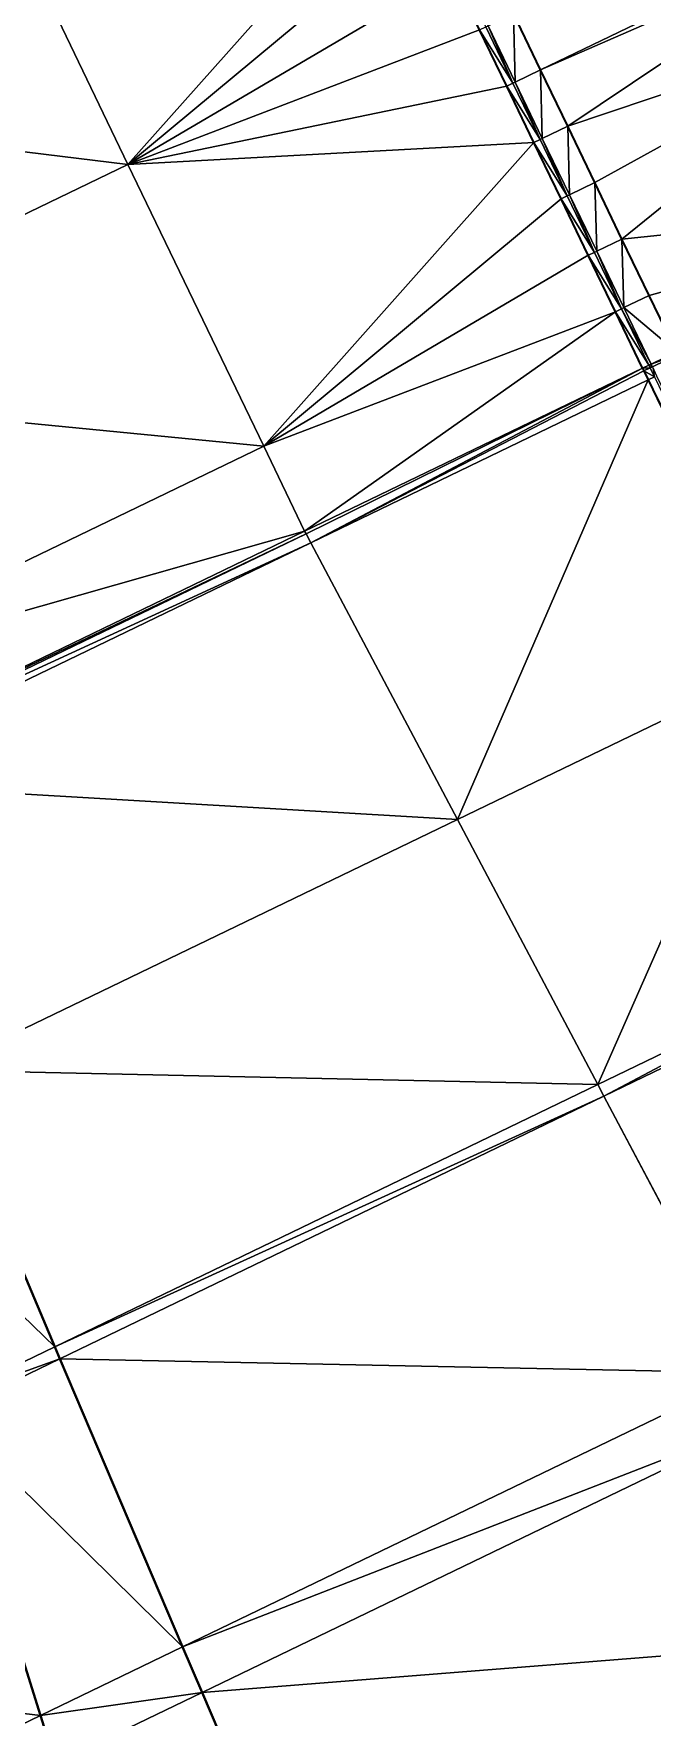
# Model space of a CAD drawing. Header units: metres. Extents: x 246428 to 246884, y 7418966 to 7419490.
# Drawn here: x 246526.7 to 246536.59, y 7419328.41 to 7419355.31 of the extents above; entities that cross this region are included whole.
import ezdxf

# ---------------------------------------------------------------- set-up
doc = ezdxf.new("R2010")
doc.units = ezdxf.units.M
doc.linetypes.add('blank name', pattern=[0])
doc.linetypes.add('HIDDEN', pattern=[9.525, 6.35, -3.175])
doc.layers.add('_12D_UNMAPPED', color=7, linetype='Continuous')
doc.layers.add('BATTER', color=250, linetype='HIDDEN', lineweight=25)
doc.layers.add('DRAINAGE_SWALE', color=7, linetype='CHANNEL_DASHDOT_X4', lineweight=40)
for name, color, linetype, lineweight, true_color in [('KERB_BACK', 7, 'Continuous', 35, 0x5fd2ff), ('KERB_LINE', 7, 'Continuous', 18, 0xb9b9b9), ('KERB_LIP', 7, 'Continuous', 35, 0x5fd2ff), ('KERB_TOP', 7, 'Continuous', 18, 0xb9b9b9)]:
    doc.layers.add(name, color=color, linetype=linetype, lineweight=lineweight, true_color=true_color)
doc.styles.get("Standard").update_dxf_attribs({"font": 'romans.shx', "width": 0.65})
doc.linetypes.add('CHANNEL_DASHDOT_X4', pattern='A,6,-1,1,-1,0.004,[">",Standard,S=4,R=0,X=0,Y=-1.7144],0.004,1,-1,6,-1,1,-1', length=20.008)

msp = doc.modelspace()

# ---------------------------------------------------------------- linework, layer by layer
at = {"layer": '_12D_UNMAPPED', "color": 3, "linetype": 'blank name', "lineweight": 0}
for points in [[(246526.034, 7419357.729, 31.613), (246532.527, 7419358.078, 31.689), (246528.206, 7419353.226, 31.659)], [(246532.527, 7419358.078, 31.689), (246532.962, 7419357.177, 31.699), (246528.206, 7419353.226, 31.659)], [(246519.023, 7419354.349, 30.315), (246526.034, 7419357.729, 31.613), (246528.206, 7419353.226, 31.659)], [(246532.962, 7419357.177, 31.699), (246533.396, 7419356.276, 31.709), (246528.206, 7419353.226, 31.659)], [(246539.804, 7419357.146, 31.77), (246534.805, 7419354.735, 31.604), (246534.371, 7419355.636, 31.594)], [(246534.805, 7419354.735, 31.604), (246539.804, 7419357.146, 31.77), (246539.895, 7419356.958, 31.772)], [(246535.24, 7419353.835, 31.614), (246534.805, 7419354.735, 31.604), (246539.895, 7419356.958, 31.772)], [(246535.24, 7419353.835, 31.614), (246539.895, 7419356.958, 31.772), (246540.542, 7419355.617, 31.787)], [(246533.396, 7419356.276, 31.709), (246533.831, 7419355.375, 31.719), (246528.206, 7419353.226, 31.659)], [(246534.371, 7419355.636, 31.594), (246534.4, 7419354.54, 31.579), (246533.966, 7419355.441, 31.569)], [(246534.371, 7419355.636, 31.594), (246534.805, 7419354.735, 31.604), (246534.4, 7419354.54, 31.579)], [(246535.674, 7419352.934, 31.624), (246535.24, 7419353.835, 31.614), (246540.542, 7419355.617, 31.787)], [(246536.108, 7419352.033, 31.634), (246535.674, 7419352.934, 31.624), (246540.542, 7419355.617, 31.787)], [(246535.674, 7419352.934, 31.624), (246540.542, 7419355.617, 31.787), (246540.542, 7419355.617, 31.787)], [(246536.108, 7419352.033, 31.634), (246540.542, 7419355.617, 31.787), (246541.976, 7419352.643, 31.82)], [(246533.831, 7419355.375, 31.719), (246534.265, 7419354.475, 31.729), (246528.206, 7419353.226, 31.659)], [(246533.93, 7419355.423, 31.719), (246534.364, 7419354.522, 31.729), (246533.831, 7419355.375, 31.719)], [(246534.364, 7419354.522, 31.729), (246534.265, 7419354.475, 31.729), (246533.831, 7419355.375, 31.719)], [(246533.966, 7419355.441, 31.569), (246534.364, 7419354.522, 31.729), (246533.93, 7419355.423, 31.719)], [(246533.966, 7419355.441, 31.569), (246534.4, 7419354.54, 31.579), (246534.364, 7419354.522, 31.729)], [(246534.364, 7419354.522, 31.729), (246534.798, 7419353.622, 31.739), (246534.265, 7419354.475, 31.729)], [(246534.4, 7419354.54, 31.579), (246534.798, 7419353.622, 31.739), (246534.364, 7419354.522, 31.729)], [(246534.805, 7419354.735, 31.604), (246534.834, 7419353.639, 31.589), (246534.4, 7419354.54, 31.579)], [(246534.4, 7419354.54, 31.579), (246534.834, 7419353.639, 31.589), (246534.798, 7419353.622, 31.739)], [(246534.805, 7419354.735, 31.604), (246535.24, 7419353.835, 31.614), (246534.834, 7419353.639, 31.589)], [(246520.808, 7419349.658, 30.29), (246519.023, 7419354.349, 30.315), (246528.206, 7419353.226, 31.659)], [(246534.265, 7419354.475, 31.729), (246534.699, 7419353.574, 31.739), (246528.206, 7419353.226, 31.659)], [(246534.798, 7419353.622, 31.739), (246534.699, 7419353.574, 31.739), (246534.265, 7419354.475, 31.729)], [(246535.24, 7419353.835, 31.614), (246535.269, 7419352.738, 31.599), (246534.834, 7419353.639, 31.589)], [(246535.24, 7419353.835, 31.614), (246535.674, 7419352.934, 31.624), (246535.269, 7419352.738, 31.599)], [(246528.206, 7419353.226, 31.659), (246534.699, 7419353.574, 31.739), (246530.378, 7419348.722, 31.706)], [(246534.699, 7419353.574, 31.739), (246535.134, 7419352.673, 31.749), (246530.378, 7419348.722, 31.706)], [(246534.798, 7419353.622, 31.739), (246535.233, 7419352.721, 31.749), (246534.699, 7419353.574, 31.739)], [(246535.233, 7419352.721, 31.749), (246535.134, 7419352.673, 31.749), (246534.699, 7419353.574, 31.739)], [(246534.834, 7419353.639, 31.589), (246535.233, 7419352.721, 31.749), (246534.798, 7419353.622, 31.739)], [(246534.834, 7419353.639, 31.589), (246535.269, 7419352.738, 31.599), (246535.233, 7419352.721, 31.749)], [(246520.808, 7419349.658, 30.29), (246528.206, 7419353.226, 31.659), (246530.378, 7419348.722, 31.706)], [(246535.674, 7419352.934, 31.624), (246535.703, 7419351.838, 31.609), (246535.269, 7419352.738, 31.599)], [(246535.674, 7419352.934, 31.624), (246536.108, 7419352.033, 31.634), (246535.703, 7419351.838, 31.609)], [(246535.134, 7419352.673, 31.749), (246535.568, 7419351.773, 31.759), (246530.378, 7419348.722, 31.706)], [(246535.233, 7419352.721, 31.749), (246535.667, 7419351.82, 31.759), (246535.134, 7419352.673, 31.749)], [(246535.667, 7419351.82, 31.759), (246535.568, 7419351.773, 31.759), (246535.134, 7419352.673, 31.749)], [(246535.269, 7419352.738, 31.599), (246535.667, 7419351.82, 31.759), (246535.233, 7419352.721, 31.749)], [(246535.269, 7419352.738, 31.599), (246535.703, 7419351.838, 31.609), (246535.667, 7419351.82, 31.759)], [(246536.543, 7419351.132, 31.644), (246536.108, 7419352.033, 31.634), (246541.976, 7419352.643, 31.82)], [(246536.977, 7419350.232, 31.654), (246536.543, 7419351.132, 31.644), (246541.976, 7419352.643, 31.82)], [(246535.667, 7419351.82, 31.759), (246536.102, 7419350.92, 31.769), (246535.568, 7419351.773, 31.759)], [(246535.703, 7419351.838, 31.609), (246536.102, 7419350.92, 31.769), (246535.667, 7419351.82, 31.759)], [(246536.108, 7419352.033, 31.634), (246536.138, 7419350.937, 31.619), (246535.703, 7419351.838, 31.609)], [(246535.703, 7419351.838, 31.609), (246536.138, 7419350.937, 31.619), (246536.102, 7419350.92, 31.769)], [(246536.108, 7419352.033, 31.634), (246536.543, 7419351.132, 31.644), (246536.138, 7419350.937, 31.619)], [(246535.568, 7419351.773, 31.759), (246536.002, 7419350.872, 31.769), (246530.378, 7419348.722, 31.706)], [(246536.102, 7419350.92, 31.769), (246536.002, 7419350.872, 31.769), (246535.568, 7419351.773, 31.759)], [(246536.138, 7419350.937, 31.619), (246536.543, 7419351.132, 31.644), (246536.977, 7419350.232, 31.654)], [(246536.543, 7419351.132, 31.644), (246536.977, 7419350.232, 31.654), (246536.977, 7419350.232, 31.654)], [(246530.378, 7419348.722, 31.706), (246536.002, 7419350.872, 31.769), (246531.032, 7419347.366, 31.72)], [(246531.032, 7419347.366, 31.72), (246536.002, 7419350.872, 31.769), (246536.437, 7419349.971, 31.779)], [(246536.002, 7419350.872, 31.769), (246536.102, 7419350.92, 31.769), (246536.536, 7419350.019, 31.779)], [(246536.002, 7419350.872, 31.769), (246536.536, 7419350.019, 31.779), (246536.437, 7419349.971, 31.779)], [(246536.002, 7419350.872, 31.769), (246536.437, 7419349.971, 31.779), (246536.437, 7419349.971, 31.779)], [(246536.102, 7419350.92, 31.769), (246536.138, 7419350.937, 31.619), (246536.572, 7419350.036, 31.629)], [(246536.102, 7419350.92, 31.769), (246536.572, 7419350.036, 31.629), (246536.536, 7419350.019, 31.779)], [(246536.102, 7419350.92, 31.769), (246536.536, 7419350.019, 31.779), (246536.536, 7419350.019, 31.779)], [(246536.138, 7419350.937, 31.619), (246536.572, 7419350.036, 31.629), (246536.572, 7419350.036, 31.629)], [(246536.572, 7419350.036, 31.629), (246536.138, 7419350.937, 31.619), (246536.977, 7419350.232, 31.654)], [(246536.572, 7419350.036, 31.629), (246536.977, 7419350.232, 31.654), (246536.999, 7419350.187, 31.654)], [(246531.032, 7419347.366, 31.72), (246536.437, 7419349.971, 31.779), (246531.056, 7419347.321, 31.719)], [(246531.056, 7419347.321, 31.719), (246536.437, 7419349.971, 31.779), (246531.13, 7419347.181, 31.721)], [(246531.056, 7419347.321, 31.719), (246536.437, 7419349.971, 31.779), (246531.056, 7419347.321, 31.719)], [(246536.437, 7419349.971, 31.779), (246536.458, 7419349.926, 31.779), (246531.13, 7419347.181, 31.721)], [(246536.459, 7419349.926, 31.779), (246536.527, 7419349.783, 31.781), (246531.13, 7419347.181, 31.721)], [(246536.458, 7419349.926, 31.779), (246536.459, 7419349.926, 31.779), (246531.13, 7419347.181, 31.721)], [(246536.437, 7419349.971, 31.779), (246536.536, 7419350.019, 31.779), (246536.558, 7419349.974, 31.779)], [(246536.437, 7419349.971, 31.779), (246536.558, 7419349.974, 31.779), (246536.458, 7419349.926, 31.779)], [(246536.437, 7419349.971, 31.779), (246536.437, 7419349.971, 31.779), (246536.458, 7419349.926, 31.779)], [(246536.458, 7419349.926, 31.779), (246536.558, 7419349.974, 31.779), (246536.459, 7419349.926, 31.779)], [(246536.558, 7419349.974, 31.779), (246536.558, 7419349.974, 31.779), (246536.459, 7419349.926, 31.779)], [(246536.558, 7419349.974, 31.779), (246536.626, 7419349.831, 31.781), (246536.459, 7419349.926, 31.779)], [(246536.459, 7419349.926, 31.779), (246536.626, 7419349.831, 31.781), (246536.527, 7419349.783, 31.781)], [(246536.536, 7419350.019, 31.779), (246536.572, 7419350.036, 31.629), (246536.594, 7419349.991, 31.629)], [(246536.536, 7419350.019, 31.779), (246536.594, 7419349.991, 31.629), (246536.558, 7419349.974, 31.779)], [(246536.536, 7419350.019, 31.779), (246536.536, 7419350.019, 31.779), (246536.558, 7419349.974, 31.779)], [(246536.558, 7419349.974, 31.779), (246536.594, 7419349.991, 31.629), (246536.558, 7419349.974, 31.779)], [(246536.558, 7419349.974, 31.779), (246536.594, 7419349.991, 31.629), (246536.626, 7419349.831, 31.781)], [(246536.594, 7419349.991, 31.629), (246536.594, 7419349.991, 31.629), (246536.558, 7419349.974, 31.779)], [(246536.572, 7419350.036, 31.629), (246536.999, 7419350.187, 31.654), (246536.594, 7419349.991, 31.629)], [(246536.572, 7419350.036, 31.629), (246536.572, 7419350.036, 31.629), (246536.594, 7419349.991, 31.629)], [(246536.594, 7419349.991, 31.629), (246536.999, 7419350.187, 31.654), (246536.594, 7419349.991, 31.629)], [(246522.592, 7419344.967, 30.265), (246520.808, 7419349.658, 30.29), (246530.378, 7419348.722, 31.706)], [(246531.13, 7419347.181, 31.721), (246536.527, 7419349.783, 31.781), (246533.475, 7419342.76, 31.773)], [(246536.527, 7419349.783, 31.781), (246538.699, 7419345.28, 31.831), (246533.475, 7419342.76, 31.773)], [(246536.626, 7419349.831, 31.781), (246538.798, 7419345.328, 31.831), (246536.527, 7419349.783, 31.781)], [(246536.527, 7419349.783, 31.781), (246538.798, 7419345.328, 31.831), (246538.699, 7419345.28, 31.831)], [(246522.592, 7419344.967, 30.265), (246530.378, 7419348.722, 31.706), (246531.032, 7419347.366, 31.72)], [(246523.13, 7419343.554, 30.257), (246522.592, 7419344.967, 30.265), (246531.032, 7419347.366, 31.72)], [(246523.13, 7419343.554, 30.257), (246531.032, 7419347.366, 31.72), (246531.032, 7419347.365, 31.719)], [(246523.13, 7419343.554, 30.257), (246531.032, 7419347.365, 31.719), (246531.056, 7419347.321, 31.719)], [(246523.13, 7419343.554, 30.257), (246531.056, 7419347.321, 31.719), (246531.056, 7419347.321, 31.719)], [(246523.149, 7419343.508, 30.256), (246523.13, 7419343.554, 30.257), (246531.056, 7419347.321, 31.719)], [(246523.149, 7419343.508, 30.256), (246523.149, 7419343.508, 30.256), (246531.056, 7419347.321, 31.719)], [(246523.149, 7419343.508, 30.256), (246531.056, 7419347.321, 31.719), (246531.13, 7419347.181, 31.721)], [(246531.032, 7419347.366, 31.72), (246531.032, 7419347.366, 31.72), (246531.056, 7419347.321, 31.719)], [(246531.032, 7419347.365, 31.72), (246531.032, 7419347.366, 31.72), (246531.056, 7419347.321, 31.719)], [(246531.032, 7419347.366, 31.72), (246531.032, 7419347.366, 31.72), (246531.032, 7419347.365, 31.719)], [(246531.032, 7419347.366, 31.72), (246531.032, 7419347.365, 31.72), (246531.032, 7419347.365, 31.719)], [(246531.032, 7419347.365, 31.72), (246531.032, 7419347.365, 31.72), (246531.032, 7419347.365, 31.719)], [(246531.032, 7419347.365, 31.719), (246531.032, 7419347.365, 31.72), (246531.056, 7419347.321, 31.719)], [(246531.032, 7419347.365, 31.72), (246531.032, 7419347.365, 31.72), (246531.056, 7419347.321, 31.719)], [(246523.211, 7419343.362, 30.256), (246523.149, 7419343.508, 30.256), (246531.13, 7419347.181, 31.721)], [(246523.211, 7419343.362, 30.256), (246531.13, 7419347.181, 31.721), (246533.475, 7419342.76, 31.773)], [(246538.699, 7419345.28, 31.831), (246535.721, 7419338.524, 31.823), (246533.475, 7419342.76, 31.773)], [(246540.781, 7419340.964, 31.879), (246535.721, 7419338.524, 31.823), (246538.699, 7419345.28, 31.831)], [(246525.165, 7419338.753, 30.235), (246523.211, 7419343.362, 30.256), (246533.475, 7419342.76, 31.773)], [(246535.721, 7419338.524, 31.823), (246525.165, 7419338.753, 30.235), (246533.475, 7419342.76, 31.773)], [(246535.721, 7419338.524, 31.823), (246540.781, 7419340.964, 31.879), (246535.819, 7419338.34, 31.825)], [(246535.721, 7419338.524, 31.823), (246540.781, 7419340.964, 31.879), (246535.721, 7419338.524, 31.823)], [(246540.781, 7419340.964, 31.879), (246540.781, 7419340.964, 31.879), (246535.819, 7419338.34, 31.825)], [(246540.781, 7419340.964, 31.879), (246540.871, 7419340.776, 31.881), (246535.819, 7419338.34, 31.825)], [(246535.819, 7419338.34, 31.825), (246540.871, 7419340.776, 31.881), (246538.164, 7419333.919, 31.877)], [(246525.165, 7419338.753, 30.235), (246527.036, 7419334.335, 30.216), (246523.363, 7419337.884, 30.275)], [(246527.036, 7419334.335, 30.216), (246525.165, 7419338.753, 30.235), (246535.721, 7419338.524, 31.823)], [(246527.036, 7419334.335, 30.216), (246535.721, 7419338.524, 31.823), (246535.721, 7419338.524, 31.823)], [(246527.036, 7419334.335, 30.216), (246527.036, 7419334.335, 30.216), (246535.721, 7419338.524, 31.823)], [(246527.036, 7419334.335, 30.216), (246535.721, 7419338.524, 31.823), (246535.819, 7419338.34, 31.825)], [(246527.117, 7419334.143, 30.215), (246527.036, 7419334.335, 30.216), (246535.819, 7419338.34, 31.825)], [(246527.117, 7419334.143, 30.215), (246535.819, 7419338.34, 31.825), (246538.164, 7419333.919, 31.877)], [(246523.363, 7419337.884, 30.275), (246527.036, 7419334.335, 30.216), (246525.234, 7419333.467, 30.256)], [(246525.234, 7419333.467, 30.256), (246527.036, 7419334.335, 30.216), (246525.234, 7419333.467, 30.256)], [(246527.036, 7419334.335, 30.216), (246527.036, 7419334.335, 30.216), (246525.234, 7419333.467, 30.256)], [(246527.036, 7419334.335, 30.216), (246527.117, 7419334.143, 30.215), (246525.234, 7419333.467, 30.256)], [(246525.234, 7419333.467, 30.256), (246527.117, 7419334.143, 30.215), (246525.297, 7419333.266, 30.255)], [(246525.297, 7419333.266, 30.255), (246527.117, 7419334.143, 30.215), (246529.082, 7419329.54, 30.196)], [(246527.117, 7419334.143, 30.215), (246538.164, 7419333.919, 31.877), (246529.082, 7419329.54, 30.196)], [(246538.164, 7419333.919, 31.877), (246538.535, 7419333.219, 31.885), (246529.082, 7419329.54, 30.196)], [(246525.297, 7419333.266, 30.255), (246526.811, 7419328.445, 30.247), (246517.588, 7419329.548, 31.681)], [(246526.811, 7419328.445, 30.247), (246525.297, 7419333.266, 30.255), (246529.082, 7419329.54, 30.196)], [(246529.082, 7419329.54, 30.196), (246538.535, 7419333.219, 31.885), (246529.393, 7419328.811, 30.193)], [(246529.393, 7419328.811, 30.193), (246538.535, 7419333.219, 31.885), (246529.393, 7419328.811, 30.193)], [(246538.535, 7419333.219, 31.885), (246538.535, 7419333.219, 31.885), (246529.393, 7419328.811, 30.193)], [(246538.535, 7419333.219, 31.885), (246540.41, 7419329.683, 31.926), (246529.393, 7419328.811, 30.193)], [(246526.811, 7419328.445, 30.247), (246518.591, 7419324.48, 31.768), (246517.588, 7419329.548, 31.681)], [(246526.811, 7419328.445, 30.247), (246529.082, 7419329.54, 30.196), (246529.393, 7419328.811, 30.193)], [(246540.41, 7419329.683, 31.926), (246530.966, 7419325.128, 30.179), (246529.393, 7419328.811, 30.193)], [(246530.966, 7419325.128, 30.179), (246530.966, 7419325.128, 30.179), (246540.41, 7419329.683, 31.926)], [(246530.966, 7419325.128, 30.179), (246540.41, 7419329.683, 31.926), (246540.41, 7419329.683, 31.926)], [(246530.966, 7419325.128, 30.179), (246540.41, 7419329.683, 31.926), (246540.508, 7419329.499, 31.929)], [(246531.047, 7419324.937, 30.178), (246530.966, 7419325.128, 30.179), (246540.508, 7419329.499, 31.929)], [(246542.853, 7419325.079, 31.981), (246531.047, 7419324.937, 30.178), (246540.508, 7419329.499, 31.929)], [(246527.051, 7419327.682, 30.245), (246526.811, 7419328.445, 30.247), (246529.393, 7419328.811, 30.193)], [(246530.966, 7419325.128, 30.179), (246527.051, 7419327.681, 30.245), (246529.393, 7419328.811, 30.193)], [(246527.051, 7419327.682, 30.245), (246529.393, 7419328.811, 30.193), (246529.393, 7419328.811, 30.193)], [(246527.051, 7419327.681, 30.245), (246527.051, 7419327.682, 30.245), (246529.393, 7419328.811, 30.193)], [(246518.591, 7419324.48, 31.768), (246526.811, 7419328.445, 30.247), (246527.051, 7419327.682, 30.245)]]:
    msp.add_3dface(points, dxfattribs=at)
at = {"layer": 'BATTER'}
for points in [[(246526.034, 7419357.729, 31.613), (246528.206, 7419353.226, 31.659), (246530.378, 7419348.722, 31.706), (246531.032, 7419347.366, 31.72), (246531.032, 7419347.366, 31.72), (246531.032, 7419347.365, 31.72), (246531.032, 7419347.365, 31.72)], [(246531.032, 7419347.365, 31.719), (246531.056, 7419347.321, 31.719), (246531.056, 7419347.321, 31.719), (246531.13, 7419347.181, 31.721), (246533.475, 7419342.76, 31.773), (246535.721, 7419338.524, 31.823), (246535.721, 7419338.524, 31.823), (246535.819, 7419338.34, 31.825), (246538.164, 7419333.919, 31.877), (246538.535, 7419333.219, 31.885), (246538.535, 7419333.219, 31.885), (246540.41, 7419329.683, 31.926), (246540.41, 7419329.683, 31.926), (246540.508, 7419329.499, 31.929), (246542.853, 7419325.079, 31.981)]]:
    msp.add_polyline3d(points, dxfattribs=at)
at = {"layer": 'DRAINAGE_SWALE'}
for points in [[(246523.13, 7419343.554, 30.257), (246523.149, 7419343.508, 30.256), (246523.149, 7419343.508, 30.256), (246523.211, 7419343.362, 30.256), (246525.165, 7419338.753, 30.235), (246527.036, 7419334.335, 30.216), (246527.036, 7419334.335, 30.216), (246527.117, 7419334.143, 30.215), (246529.082, 7419329.54, 30.196), (246529.393, 7419328.811, 30.193), (246529.393, 7419328.811, 30.193), (246530.966, 7419325.128, 30.179)], [(246521.328, 7419342.685, 30.297), (246521.348, 7419342.639, 30.296), (246521.348, 7419342.639, 30.296), (246521.41, 7419342.493, 30.296), (246523.363, 7419337.884, 30.275), (246525.234, 7419333.467, 30.256), (246525.234, 7419333.467, 30.256), (246525.297, 7419333.266, 30.255), (246526.811, 7419328.445, 30.247), (246527.051, 7419327.682, 30.245)]]:
    msp.add_polyline3d(points, dxfattribs=at)
at = {"layer": 'KERB_BACK'}
for points in [[(246536.437, 7419349.971, 31.779), (246536.002, 7419350.872, 31.769), (246535.568, 7419351.773, 31.759), (246535.134, 7419352.673, 31.749), (246534.699, 7419353.574, 31.739), (246534.265, 7419354.475, 31.729), (246533.831, 7419355.375, 31.719), (246533.396, 7419356.276, 31.709), (246532.962, 7419357.177, 31.699), (246532.527, 7419358.078, 31.689), (246532.462, 7419358.213, 31.687), (246532.088, 7419358.947, 31.679), (246531.608, 7419359.789, 31.669), (246531.085, 7419360.605, 31.659), (246530.521, 7419361.393, 31.649), (246529.918, 7419362.151, 31.639), (246529.276, 7419362.877, 31.629), (246528.598, 7419363.569, 31.619), (246527.885, 7419364.226, 31.609), (246527.14, 7419364.846, 31.599), (246526.364, 7419365.426, 31.589)], [(246536.437, 7419349.971, 31.779), (246536.458, 7419349.926, 31.779), (246536.459, 7419349.926, 31.779), (246536.527, 7419349.783, 31.781), (246538.699, 7419345.28, 31.831), (246540.781, 7419340.964, 31.879), (246540.781, 7419340.964, 31.879), (246540.871, 7419340.776, 31.881), (246543.043, 7419336.272, 31.931), (246543.387, 7419335.559, 31.939), (246543.387, 7419335.559, 31.939), (246545.124, 7419331.957, 31.979), (246545.124, 7419331.956, 31.979), (246545.215, 7419331.769, 31.981), (246547.387, 7419327.265, 32.031)]]:
    msp.add_polyline3d(points, dxfattribs=at)
at = {"layer": 'KERB_LINE'}
for points in [[(246536.572, 7419350.036, 31.629), (246536.138, 7419350.937, 31.619), (246535.703, 7419351.838, 31.609), (246535.269, 7419352.738, 31.599), (246534.834, 7419353.639, 31.589), (246534.4, 7419354.54, 31.579), (246533.966, 7419355.441, 31.569), (246533.531, 7419356.341, 31.559), (246533.097, 7419357.242, 31.549), (246532.662, 7419358.143, 31.539), (246532.597, 7419358.279, 31.537), (246532.22, 7419359.018, 31.529), (246531.736, 7419359.866, 31.519), (246531.209, 7419360.689, 31.509), (246530.641, 7419361.483, 31.499), (246530.033, 7419362.247, 31.489), (246529.386, 7419362.979, 31.479), (246528.702, 7419363.677, 31.469), (246527.984, 7419364.339, 31.459), (246527.233, 7419364.963, 31.449), (246526.45, 7419365.548, 31.439)], [(246536.572, 7419350.036, 31.629), (246536.594, 7419349.991, 31.629), (246536.594, 7419349.991, 31.629), (246536.662, 7419349.849, 31.631), (246538.834, 7419345.345, 31.681), (246540.916, 7419341.029, 31.729), (246540.916, 7419341.029, 31.729), (246541.006, 7419340.841, 31.731), (246543.178, 7419336.338, 31.781), (246543.522, 7419335.624, 31.789), (246543.522, 7419335.624, 31.789), (246545.259, 7419332.022, 31.829), (246545.259, 7419332.022, 31.829), (246545.35, 7419331.834, 31.831), (246547.522, 7419327.33, 31.881)]]:
    msp.add_polyline3d(points, dxfattribs=at)
at = {"layer": 'KERB_LIP'}
msp.add_polyline3d([(246536.977, 7419350.232, 31.654), (246536.543, 7419351.132, 31.644), (246536.108, 7419352.033, 31.634), (246535.674, 7419352.934, 31.624), (246535.24, 7419353.835, 31.614), (246534.805, 7419354.735, 31.604), (246534.371, 7419355.636, 31.594), (246533.937, 7419356.537, 31.584), (246533.502, 7419357.438, 31.574), (246533.068, 7419358.338, 31.564), (246533.002, 7419358.474, 31.562), (246532.617, 7419359.231, 31.554), (246532.121, 7419360.099, 31.544), (246531.582, 7419360.941, 31.534), (246531, 7419361.754, 31.524), (246530.377, 7419362.536, 31.514), (246529.715, 7419363.286, 31.504), (246529.016, 7419364, 31.494), (246528.28, 7419364.678, 31.484), (246527.511, 7419365.317, 31.474), (246526.71, 7419365.915, 31.464), (246525.88, 7419366.472, 31.454)], dxfattribs=at)
at = {"layer": 'KERB_TOP'}
for points in [[(246536.536, 7419350.019, 31.779), (246536.102, 7419350.92, 31.769), (246535.667, 7419351.82, 31.759), (246535.233, 7419352.721, 31.749), (246534.798, 7419353.622, 31.739), (246534.364, 7419354.522, 31.729), (246533.93, 7419355.423, 31.719), (246533.495, 7419356.324, 31.709), (246533.061, 7419357.225, 31.699), (246532.626, 7419358.125, 31.689), (246532.561, 7419358.261, 31.687), (246532.185, 7419358.999, 31.679), (246531.702, 7419359.845, 31.669), (246531.176, 7419360.666, 31.659), (246530.609, 7419361.459, 31.649), (246530.002, 7419362.222, 31.639), (246529.356, 7419362.952, 31.629), (246528.674, 7419363.648, 31.619), (246527.958, 7419364.309, 31.609), (246527.208, 7419364.932, 31.599), (246526.427, 7419365.516, 31.589)], [(246536.536, 7419350.019, 31.779), (246536.558, 7419349.974, 31.779), (246536.558, 7419349.974, 31.779), (246536.626, 7419349.831, 31.781), (246538.798, 7419345.328, 31.831), (246540.88, 7419341.012, 31.879), (246540.88, 7419341.012, 31.879), (246540.97, 7419340.824, 31.881), (246543.142, 7419336.32, 31.931), (246543.486, 7419335.607, 31.939), (246543.486, 7419335.607, 31.939), (246545.223, 7419332.004, 31.979), (246545.223, 7419332.004, 31.979), (246545.314, 7419331.817, 31.981), (246547.486, 7419327.313, 32.031)]]:
    msp.add_polyline3d(points, dxfattribs=at)

doc.saveas('drawing.dxf')
